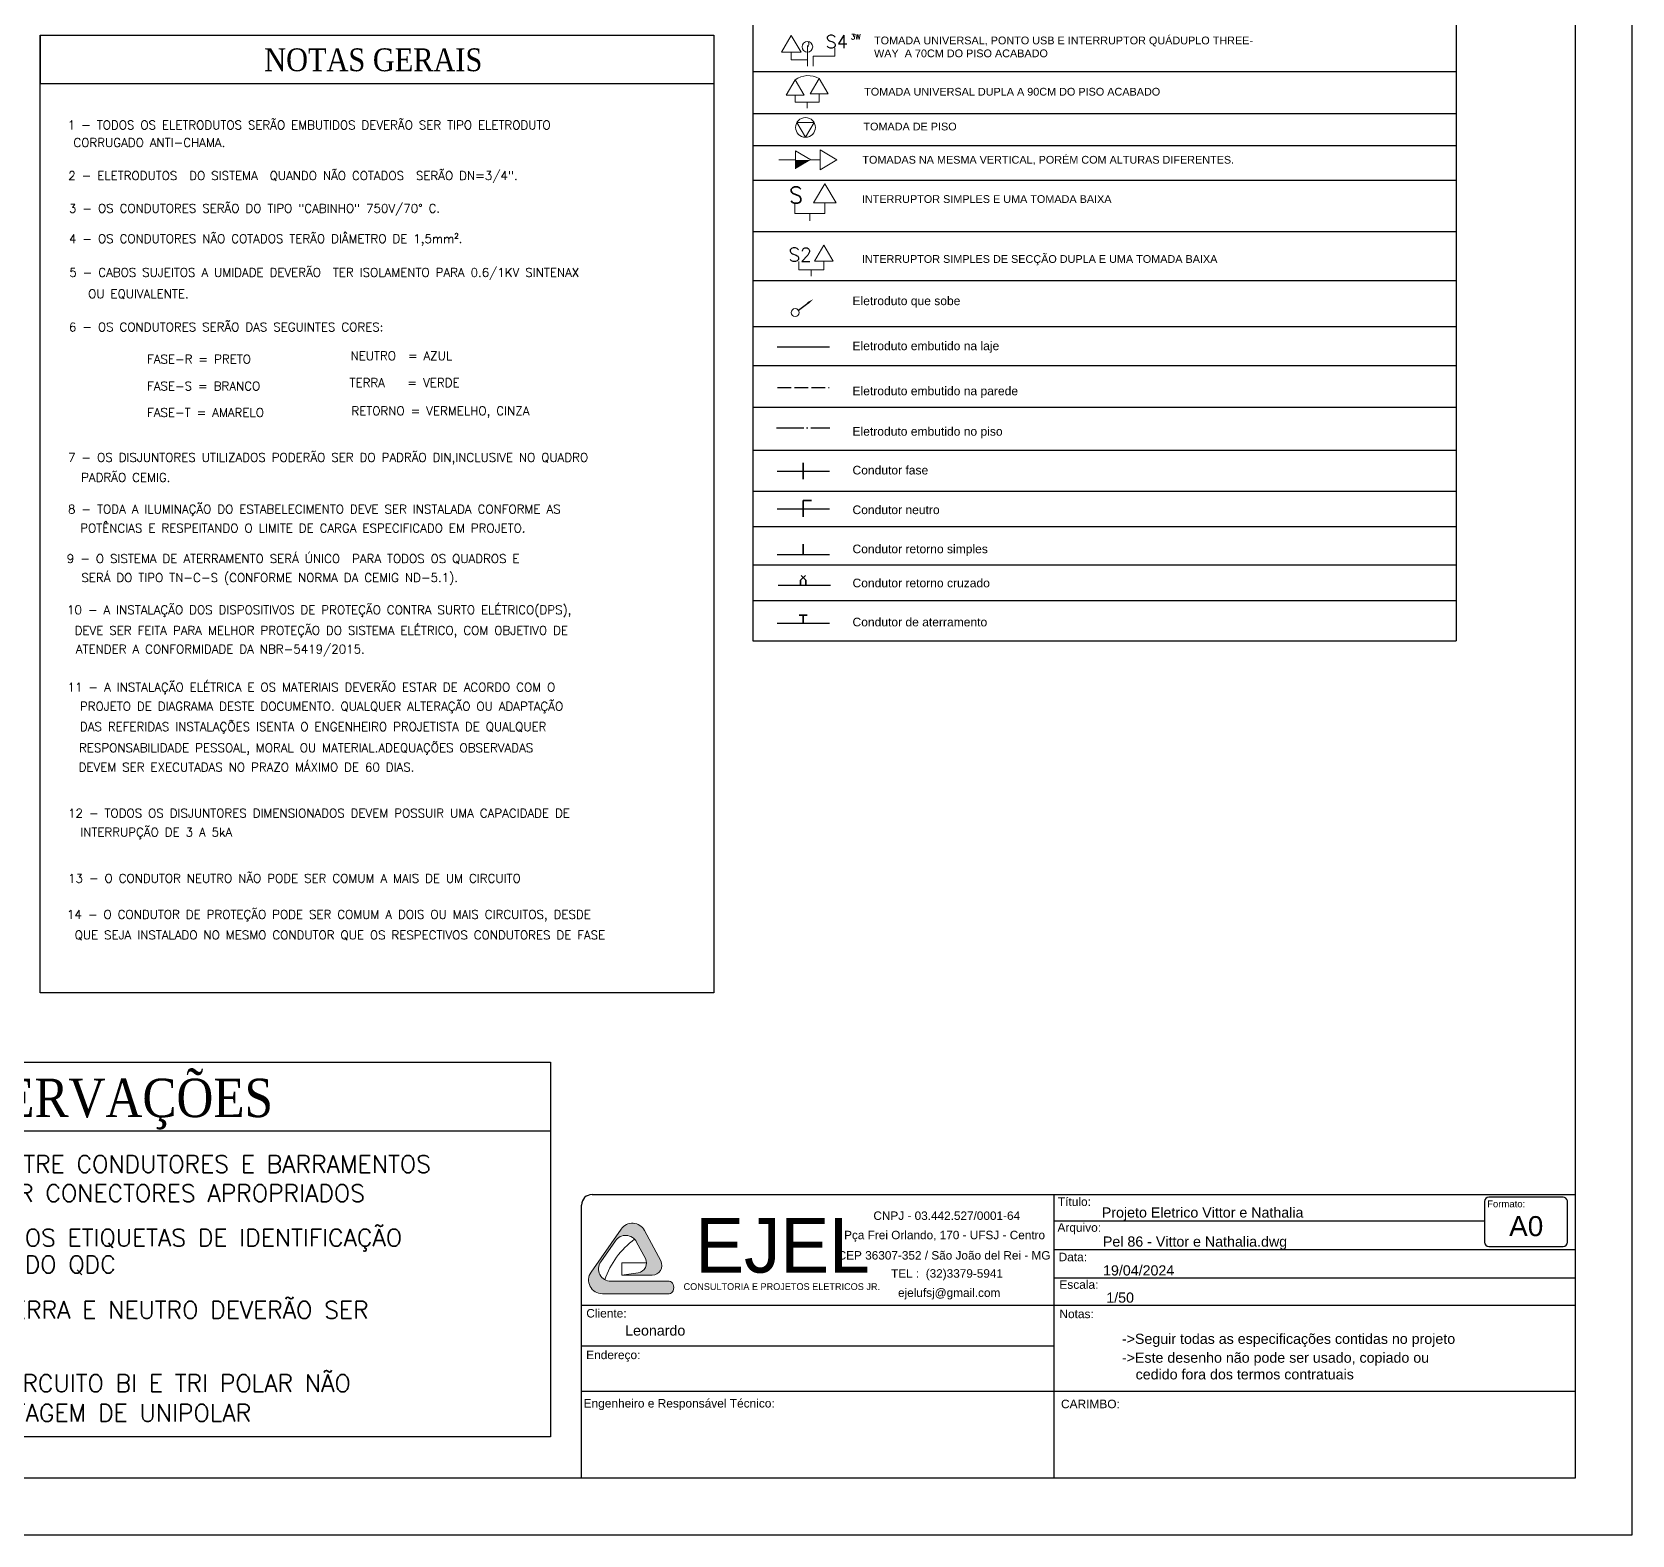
# Model space of a CAD drawing. Header units: millimetres. Extents: x 20625 to 81245, y 3427 to 18613.
# Drawn here: x 69130 to 70539, y 14408 to 15731 of the extents above; entities that cross this region are included whole.
import ezdxf

# ---------------------------------------------------------------- set-up
doc = ezdxf.new("R2010")
doc.units = ezdxf.units.MM
doc.linetypes.add('ACAD_ISO02W100', pattern=[15, 12, -3])
doc.linetypes.add('ACAD_ISO04W100', pattern=[30, 24, -3, 0, -3])
doc.layers.add('ARQ-4-TXT-02', color=1, linetype='Continuous')
doc.layers.add('P02', color=2, linetype='Continuous')
for name, color, linetype, lineweight in [('EJEL05130C', 130, 'Continuous', 30), ('EJEL0550C', 50, 'Continuous', 35), ('EJEL0580C', 80, 'Continuous', 9), ('EJEL0910C', 10, 'Continuous', 9), ('EJEL25170C', 170, 'Continuous', 25), ('EJEL25170T', 170, 'ACAD_ISO02W100', 25), ('EJEL25170TP', 10, 'ACAD_ISO04W100', 25), ('EJELFORMATO', 170, 'Continuous', 25)]:
    doc.layers.add(name, color=color, linetype=linetype, lineweight=lineweight)
doc.styles.add('AGEONE', font='')
doc.styles.add('AR', font='arial.ttf')
doc.styles.add('EST2', font='GARA.TTF')
doc.styles.add('ROMANS', font='romans.shx')
doc.styles.add('RSA', font='arial.ttf')
doc.styles.add('SR60', font='simplex', dxfattribs={"height": 0.15})
doc.styles.add('SR80', font='SIMPLEX', dxfattribs={"height": 0.1})
doc.styles.get("Standard").update_dxf_attribs({"font": 'arial.ttf'})
doc.styles.get('AGEONE').set_extended_font_data('Ageone')

# ---------------------------------------------------------------- blocks, each defined once
blk = doc.blocks.new('4 3w usb e tug baixa')
at = {"layer": 'EJEL0580C'}
for p, q in [((194996.2050805161, 52022.30764700047), (195007.1392543659, 52040.83706494982)), ((195007.1392543659, 52040.83706494982), (195018.0734282157, 52022.30764700047)), ((195024.9735369354, 52029.73325136337), (195024.9735369354, 52013.73008368124)), ((195055.4382312177, 52027.03871208368), (195055.4382312177, 52017.68999344212)), ((195007.1392543659, 52022.30764700047), (194996.2050805161, 52022.30764700047)), ((194996.2050805161, 52022.30764700047), (195018.0734282157, 52022.30764700047)), ((195007.1392543659, 52022.30764700047), (195007.1392543659, 52013.73008368124)), ((195007.1392543659, 52013.73008368124), (195024.9735369354, 52013.73008368124)), ((195024.9735369354, 52013.73008368124), (195024.9735369354, 52006.71894490354)), ((195031.2540347913, 52017.68999344212), (195055.4382312177, 52017.68999344212)), ((195031.2540347913, 52017.68999344212), (195031.2540347913, 52006.71894490354))]:
    blk.add_line(p, q, dxfattribs=at)
blk.add_circle((195024.9735369354, 52028.19880621735), 5.891159216873348, dxfattribs=at)
blk.add_arc((195023.0682550773, 52031.14438582579), 3.50806758603594, 302.8958990844781, 57.10410091552189, dxfattribs=at)
for s, height, style, p in [('S4', 14.38707085498316, 'SR80', (195045.0795561151, 52026.71238154376)), ('3W', 5.754828341993266, 'SR60', (195073.0230793059, 52036.38369733235))]:
    blk.add_text(s, height=height, dxfattribs=dict(at, style=style)).set_placement(p)
blk = doc.blocks.new('tomada de secção dupla baixa')
at = {"layer": 'EJEL0580C'}
for p, q in [((187307.1715349091, 48210.54638600871), (187317.1435014601, 48227.44521517852)), ((187317.1435014601, 48227.44521517852), (187327.1154680112, 48210.54638600871)), ((187333.7994923274, 48212.07853770826), (187343.7714588784, 48228.97736687807)), ((187343.7714588784, 48228.97736687807), (187353.7434254294, 48212.07853770826)), ((187307.1715349091, 48210.54638600871), (187327.1154680112, 48210.54638600871)), ((187317.1435014601, 48210.54638600871), (187317.1435014601, 48202.7298190667)), ((187317.1435014601, 48202.7298190667), (187343.7714588784, 48202.7298190667)), ((187343.7714588784, 48202.7298190667), (187330.4574801693, 48202.7298190667)), ((187330.4574801693, 48202.7298190667), (187330.4574801693, 48196.2502907147)), ((187343.7714588784, 48212.07853770826), (187333.7994923274, 48212.07853770826)), ((187333.7994923274, 48212.07853770826), (187353.7434254294, 48212.07853770826)), ((187343.7714588784, 48212.07853770826), (187343.7714588784, 48202.7298190667))]:
    blk.add_line(p, q, dxfattribs=at)
blk = doc.blocks.new('90cm')
at = {"layer": 'EJEL0580C'}
blk.add_arc((203038.3269215958, 58907.41658271745), 24.26367076587383, 59.95160621832892, 126.6346397546053, dxfattribs=at)
blk.add_blockref('tomada de secção dupla baixa', (15706.70504196052, 10699.44191669539), dxfattribs=at)
blk = doc.blocks.new('A$C10F97C74')
at = {"layer": 'EJEL0580C'}
for p, q in [((5.532288813243213, -9.582205306681772), (-5.532288813245032, 9.582205306681317)), ((-5.532288813245032, 9.582205306681317), (16.59686643973146, 9.582205306681317)), ((16.59686643973146, 9.582205306681317), (5.532288813243213, -9.582205306681772))]:
    blk.add_line(p, q, dxfattribs=at)
blk.add_circle((5.532288813243213, 3.194068435560439), 12.7762737422421, dxfattribs=at)
blk = doc.blocks.new('A$C358D43A7')
at = {"layer": 'EJEL0580C'}
for p, q in [((0, 0), (-15.87089360068967, 0)), ((0, 0), (0, 16.92895317406965)), ((0, 16.92895317406965), (0, -16.92895317406965)), ((0, 16.92895317406965), (28.68837217301916, 0)), ((28.68837217301916, 0), (0, -16.92895317406965))]:
    blk.add_line(p, q, dxfattribs=at)
blk = doc.blocks.new('S tomada')
at = {"layer": 'EJEL0580C'}
for p, q in [((192836.0948217084, 52579.88700463437), (192809.4668642901, 52579.88700463437)), ((192809.4668642901, 52579.88700463437), (192822.7808429993, 52579.88700463437)), ((192809.4668642901, 52570.5382859928), (192809.4668642901, 52579.88700463437)), ((192822.7808429993, 52579.88700463437), (192822.7808429993, 52586.36653298637)), ((192836.0948217084, 52570.86511296535), (192836.0948217084, 52579.88700463434)), ((192819.4388308411, 52570.5382859928), (192799.4948977391, 52570.5382859928)), ((192809.4668642901, 52553.639456823), (192799.4948977391, 52570.5382859928)), ((192809.4668642901, 52570.5382859928), (192819.4388308411, 52570.5382859928)), ((192819.4388308411, 52570.5382859928), (192809.4668642901, 52553.639456823))]:
    blk.add_line(p, q, dxfattribs=at)
at = {"layer": 'EJEL0580C', "style": 'SR80'}
blk.add_text('S', height=14.38707085498316, rotation=180, dxfattribs=at).set_placement((192841.0690241011, 52570.86461653272))
blk = doc.blocks.new('A$C3D7A1D48')
at = {"layer": 'EJEL0580C'}
blk.add_line((6.634914741565808, 0), (-6.634914741567627, 0), dxfattribs=at)
at = {"layer": 'EJEL0580C', "style": 'SR80'}
blk.add_text('S2', height=21.16119146758717, rotation=270, dxfattribs=at).set_placement((6.635644918411344, 16.0501649037908))
blk = doc.blocks.new('interruptor e tomada baixa')
at = {"layer": 'EJEL0580C'}
for p, q in [((185702.3136069795, 52790.41133071709), (185712.2855735305, 52807.3101598869)), ((185712.2855735305, 52807.3101598869), (185722.2575400815, 52790.41133071709)), ((185685.6576161123, 52781.06261207553), (185712.2855735305, 52781.06261207553)), ((185712.2855735305, 52781.06261207553), (185698.9715948214, 52781.06261207553)), ((185698.9715948214, 52781.06261207553), (185698.9715948214, 52774.58308372353)), ((185712.2855735305, 52790.41133071709), (185702.3136069795, 52790.41133071709)), ((185702.3136069795, 52790.41133071709), (185722.2575400815, 52790.41133071709)), ((185712.2855735305, 52790.41133071709), (185712.2855735305, 52781.06261207553))]:
    blk.add_line(p, q, dxfattribs=at)
at = {"layer": 'EJEL0580C', "xscale": 0.67988, "yscale": 0.67988, "zscale": 0.67988, "rotation": 90}
blk.add_blockref('A$C3D7A1D48', (185685.6576161123, 52785.57355791004), dxfattribs=at)

msp = doc.modelspace()

# ---------------------------------------------------------------- hatches: boundary and pattern name
at = {"layer": 'EJEL0580C'}
h = msp.add_hatch(color=256, dxfattribs=at)
h.dxf.hatch_style = 1
h.paths.add_polyline_path([(69802.62654878135, 15618.63225055316), (69802.62654878135, 15610.70056018197), (69816.06785746655, 15618.63225055316)])
at = {"layer": 'EJEL0910C'}
h = msp.add_hatch(color=256, dxfattribs=at)
h.dxf.hatch_style = 1
edge = h.paths.add_edge_path()
edge.add_arc((69662.81728520457, 14647.20768078228), 8.522312406961506, -81.4230188051423, 28.01405766307471, ccw=False)
edge.add_line((69664.0882866388, 14638.78067869873), (69649.71479508116, 14636.61279880485))
edge.add_line((69649.71479508118, 14636.61279880485), (69676.3314250453, 14636.61279880485))
edge.add_arc((69676.3314250453, 14645.1351112118), 8.52231240695948, 270, 388.0140576630612)
edge.add_line((69683.85519839294, 14649.13794063315), (69669.60318994819, 14675.92621212763))
edge.add_arc((69658.8549423089, 14670.20788438287), 12.17473200994251, 28.01405766304059, 145.1095997923543)
edge.add_line((69648.86864605994, 14677.1719339766), (69622.47667039972, 14639.32641263319))
edge.add_arc((69632.46296664854, 14632.36236303946), 12.17473200994151, 145.1095997923455, 269.9862535994334)
edge.add_line((69632.46004568756, 14620.18763137992), (69691.347770058, 14620.17350303971))
edge.add_ellipse((69691.34918903752, 14625.67066511963), major_axis=(0.001418979510487422, 5.497162079938766), ratio=0.7056061408771385, start_angle=180, end_angle=360.0417428966182)
edge.add_line((69691.3477820904, 14631.16782647013), (69640.0076355073, 14631.15573133676))
edge.add_arc((69640.00480711613, 14642.11298978066), 10.95725880895074, 145.1095997923734, 270.0147897280216, ccw=False)
edge.add_line((69631.01714049227, 14648.38063441502), (69643.93036615971, 14666.89792027112))
edge.add_arc((69652.91803278372, 14660.63027563677), 10.95725880894395, 28.01405766305561, 145.109599792388, ccw=False)
edge.add_line((69662.59145565907, 14665.77677060706), (69670.34105855224, 14651.21051020361))

# ---------------------------------------------------------------- linework, layer by layer
at = {"layer": 'EJEL05130C'}
for p, q in [((69137.42962107691, 15728.40366507404), (69137.42048989645, 15697.96548476558)), ((69137.42962107691, 14885.14611406316), (69137.42962107691, 15728.40366507404)), ((69137.42962107691, 15728.40366507404), (69730.66479324207, 15728.40366507404)), ((69730.66479324207, 15728.40366507404), (69730.66479324207, 14885.14611406316)), ((69137.42048989645, 15697.96548476558), (69137.42048989645, 15685.79021209434)), ((69137.42048989645, 15685.79021209434), (69730.66479324207, 15685.79021209434)), ((69730.66479324207, 14885.14611406316), (69137.42962107691, 14885.14611406316)), ((68812.78498483961, 14824.10395572254), (69586.85840536666, 14824.10395572254)), ((69586.85840536666, 14824.10395572254), (69586.85840536666, 14494.19441765518)), ((68812.78498483961, 14763.62395572253), (69586.85840536666, 14763.62395572253)), ((69586.85840536666, 14494.19441765518), (68812.78498483961, 14494.19441765518))]:
    msp.add_line(p, q, dxfattribs=at)
at = {"layer": 'EJEL0550C'}
for p, q in [((69809.30075397463, 15351.7772341762), (69809.30075397463, 15337.39016332201)), ((69809.30075397463, 15318.58873283265), (69809.30075397463, 15304.20166197799)), ((69809.30075397463, 15318.58873283265), (69816.4942894022, 15318.58873283265)), ((69809.30075397463, 15271.09054987559), (69809.30075397463, 15280.26941812046)), ((69812.89752168935, 15217.77708205675), (69805.70398626178, 15217.77708205675)), ((69809.30075397463, 15210.58354662965), (69809.30075397463, 15217.77708205675))]:
    msp.add_line(p, q, dxfattribs=at)
at = {"layer": 'EJEL0550C', "ltscale": 0.015}
for p, q in [((69807.0525036266, 15248.41292185338), (69811.24986114334, 15252.61027936918)), ((69807.0525036266, 15244.21556433757), (69807.0525036266, 15248.41292185338)), ((69811.54900432406, 15248.41292185338), (69807.35164680732, 15252.61027936918)), ((69811.54900432406, 15244.21556433757), (69811.54900432406, 15248.41292185338))]:
    msp.add_line(p, q, dxfattribs=at)
at = {"layer": 'EJEL0580C'}
for p, q in [((69802.62654878138, 15626.56394092443), (69802.62654878138, 15610.70056018203)), ((69802.62654878138, 15626.56394092443), (69816.06785746658, 15618.63225055319)), ((69795.19058905836, 15618.63225055316), (69787.84111717358, 15618.63225055313)), ((69802.62654878135, 15618.63225055316), (69795.19058905836, 15618.63225055316))]:
    msp.add_line(p, q, dxfattribs=at)
at = {"layer": 'EJEL0580C', "linetype": 'ByBlock', "lineweight": -2}
msp.add_line((69805.0238721575, 15486.1479393401), (69813.38793027565, 15492.52209871065), dxfattribs=at)
at = {"layer": 'EJEL0580C'}
msp.add_circle((69802.18406042251, 15484.12602628169), 3.486066996758267, dxfattribs=at)
msp.add_solid([(69812.80656208652, 15493.2849596681), (69817.96736796183, 15495.81914592077), (69813.96929846512, 15491.75923775276)], dxfattribs=at)
at = {"layer": 'EJEL0910C'}
for p, q in [((69622.47667039972, 14639.32641263321, 836659.2000000005), (69648.86864605994, 14677.1719339766, 836659.2000000005)), ((69631.01714049227, 14648.38063441502, 836659.2000000005), (69643.93036615971, 14666.89792027113, 836659.2000000005)), ((69669.60318994819, 14675.92621212765, 836659.2000000005), (69683.85519839294, 14649.13794063317, 836659.2000000005)), ((69662.59145565907, 14665.77677060706, 836659.2000000005), (69670.34105855222, 14651.21051020363, 836659.2000000005)), ((69671.33188982226, 14647.57005761379, 836659.2000000005), (69649.71479508118, 14647.57005761379, 836659.2000000005)), ((69649.71479508118, 14636.61279880485, 836659.2000000005), (69649.71479508118, 14647.57005761379, 836659.2000000005)), ((69649.71479508118, 14636.61279880485, 836659.2000000005), (69664.0882866388, 14638.78067869873, 836659.2000000005)), ((69691.3477820904, 14631.16782647013, 836659.2000000005), (69640.00763550744, 14631.15573133674, 836659.2000000005)), ((69676.3314250453, 14636.61279880485, 836659.2000000005), (69649.71479508118, 14636.61279880485, 836659.2000000005)), ((69676.3314250453, 14636.61279880485, 836659.2000000005), (69649.71479508118, 14636.61279880485, 836659.2000000005)), ((69691.34777005784, 14620.17350303971, 836659.2000000005), (69632.4600456874, 14620.18763137992, 836659.2000000005))]:
    msp.add_line(p, q, dxfattribs=at)
for centre, radius, start, end in [((69658.8549423089, 14670.20788438285, 836659.2000000005), 12.17473200994454, 28.01405766338032, 145.1095997927499), ((69704.13386723399, 14608.84246309093, 836659.2000000005), 73.48339474646897, 126.1074537231311, 161.1486609978776), ((69652.91803278372, 14660.63027563677, 836659.2000000005), 10.95725880895008, 28.01405766338032, 145.1095997927499), ((69632.46296664854, 14632.36236303946, 836659.2000000005), 12.17473200994454, 145.1095997927499, 269.9862536004982), ((69640.00480711613, 14642.11298978066, 836659.2000000005), 10.95725880895008, 145.1095997927499, 270.0147897296896), ((69662.81728520457, 14647.20768078228, 836659.2000000005), 8.522312406961175, 278.5769811955117, 28.01405766338032), ((69676.3314250453, 14645.13511121182, 836659.2000000005), 8.522312406961175, 270, 28.01405766338032)]:
    msp.add_arc(centre, radius, start, end, dxfattribs=at)
msp.add_ellipse((69691.34918903692, 14625.67066512036, 836659.2000000005), major_axis=(0.001418979510487423, 5.497162079938766), ratio=0.7056061408771385, start_param=3.141592653589793, end_param=6.283913858164894, dxfattribs=at)
at = {"layer": 'EJEL25170C'}
for p, q in [((69786.25033473065, 15453.90329677433), (69832.35117322001, 15453.90329677433)), ((69786.25033473065, 15344.58369874864), (69832.35117322001, 15344.58369874864)), ((69786.25033473065, 15311.39519740509), (69832.35117322001, 15311.39519740509)), ((69786.25033473065, 15271.09054987559), (69832.35117322001, 15271.09054987559)), ((69787.28126994222, 15244.16779677711), (69833.38210843159, 15244.16779677711)), ((69786.25033473065, 15210.58354662965), (69832.35117322001, 15210.58354662965))]:
    msp.add_line(p, q, dxfattribs=at)
at = {"layer": 'EJEL25170T'}
msp.add_line((69786.58931138813, 15418.15888357263), (69832.012196563, 15418.15888357263), dxfattribs=at)
at = {"layer": 'EJEL25170TP'}
msp.add_line((69785.91135807363, 15382.76663544874), (69832.69014987703, 15382.76663544874), dxfattribs=at)
at = {"layer": 'EJELFORMATO'}
for p, q in [((69614.08785301792, 14457.60099619826, 836659.2000000005), (69614.08785301792, 14698.26156338845, 836659.2000000005)), ((69623.42728582773, 14707.60099619825, 836659.2000000005), (70489.0878530179, 14707.60099619825, 836659.2000000005)), ((70030.05407735801, 14707.51336675874, 836659.2000000005), (70030.05407735801, 14457.60099619826, 836659.2000000005)), ((70409.28458950066, 14701.42491990973, 836659.2000000005), (70409.28458950037, 14665.71814869072, 836659.2000000005)), ((70478.40789412824, 14705.19545600005, 836659.2000000005), (70413.05512559056, 14705.19545600005, 836659.2000000005)), ((70482.17843021725, 14665.71814869072, 836659.2000000005), (70482.17843021725, 14702.10318419798, 836659.2000000005)), ((70030.17493290323, 14684.32092243597, 836659.2000000005), (70409.28458950053, 14684.32092243327, 836659.2000000005)), ((70030.17493290323, 14659.32092243598, 836659.2000000005), (70489.0878530179, 14659.32092243598, 836659.2000000005)), ((70413.05512559056, 14661.94761260039, 836659.2000000005), (70478.40789412824, 14661.94761260039, 836659.2000000005)), ((70030.08317726364, 14634.32092243598, 836659.2000000005), (70489.0878530179, 14634.32092243598, 836659.2000000005)), ((70488.98283739231, 14609.73611672947, 836659.2000000005), (69614.08785301792, 14609.73611672947, 836659.2000000005)), ((69614.08785301792, 14574.4143538537, 836659.2000000005), (70030.07966102501, 14574.4143538537, 836659.2000000005)), ((69614.08785301792, 14534.32092243598, 836659.2000000005), (70488.95176718061, 14534.32092243598, 836659.2000000005))]:
    msp.add_line(p, q, dxfattribs=at)
at = {"layer": 'EJELFORMATO', "color": 7, "elevation": 836659.2000000005}
msp.add_lwpolyline([(64594.0878530179, 14407.7987298498), (70539.0878530179, 14407.7987298498), (70539.0878530179, 18612.7987298497), (64594.0878530179, 18612.7987298497)], close=True, dxfattribs=at)
at = {"layer": 'EJELFORMATO', "elevation": 836659.2000000005}
msp.add_lwpolyline([(70489.0878530179, 14457.7987298498), (64719.0878530179, 14457.7987298498), (64719.0878530179, 18562.79872984971), (70489.0878530179, 18562.79872984967)], close=True, dxfattribs=at)
at = {"layer": 'EJELFORMATO'}
for centre, radius, start, end in [((69623.42728582773, 14698.26156338845, 836659.2000000005), 9.339432809801801, 90, 180), ((70413.05512559056, 14701.42491990973, 836659.2000000005), 3.770536090141161, 90, 180), ((70478.37609647168, 14701.31176186553, 836659.2000000005), 3.883824303629299, 11.75773836387879, 89.53090260113522), ((70413.05512559056, 14665.71814869072, 836659.2000000005), 3.770536090141161, 180, 270), ((70478.40789412824, 14665.71814869072, 836659.2000000005), 3.770536090141161, 270, 0)]:
    msp.add_arc(centre, radius, start, end, dxfattribs=at)
at = {"layer": 'P02'}
for p, q in [((69764.84592827616, 15783.43186096155), (69764.84592827533, 15195.02869300333)), ((70384.29540190884, 15783.43186095996), (70384.295401908, 15195.02869300172)), ((69764.84592827022, 15696.42988355294), (70384.29540189405, 15696.42988355134)), ((69764.84592827022, 15659.55648361181), (70384.29540189405, 15659.55648361021)), ((69764.84592827022, 15631.12664767791), (70384.29540189405, 15631.1266476763)), ((69764.84592827022, 15600.77345746761), (70384.29540189405, 15600.77345746601)), ((69764.84592827022, 15555.47629085573), (70384.29540189405, 15555.47629085413)), ((69764.84592827022, 15512.30776829196), (70384.29540189405, 15512.30776829036)), ((69764.84592826356, 15471.98396675818), (70384.29540188739, 15471.98396675658)), ((69764.84592826349, 15437.67368605357), (70384.29540188731, 15437.67368605197)), ((69764.84592826343, 15400.99721890725), (70384.29540188726, 15400.99721890565)), ((69764.84592826336, 15363.13761730438), (70384.29540188718, 15363.13761730278)), ((69764.84592826328, 15327.05267615064), (70384.29540188711, 15327.05267614904)), ((69764.84592826322, 15295.70019035173), (70384.29540188705, 15295.70019035013)), ((69764.84592826317, 15261.98151811109), (70384.295401887, 15261.98151810949)), ((69764.84592826311, 15230.52206692878), (70384.29540188693, 15230.52206692718)), ((69764.84592826304, 15195.02869300333), (70384.29540188686, 15195.02869300172))]:
    msp.add_line(p, q, dxfattribs=at)

# ---------------------------------------------------------------- block references
at = {"layer": 'EJEL0580C'}
for name, p, xscale, yscale, zscale in [('A$C10F97C74', (69807.5505225686, 15644.98147510886), 0.67988, 0.67988, 0.67988), ('A$C358D43A7', (69824.22132207514, 15618.63225055319), 0.5137369585917246, 0.5137369585917246, 0.5137369585917246), ('interruptor e tomada baixa', (-83901.26783643263, -28169.36682574134), 0.8277789730688578, 0.8277789730688578, 0.8277789730688578)]:
    msp.add_blockref(name, p, dxfattribs=dict(at, xscale=xscale, yscale=yscale, zscale=zscale))
at = {"layer": 'EJEL0580C', "rotation": 180}
msp.add_blockref('S tomada', (262637.8709821657, 68151.21965827227), dxfattribs=at)
at = {"layer": 'EJEL25170T', "color": 240, "true_color": 0xed1f24, "xscale": 0.7953988143290375, "yscale": 0.7953988143290375, "zscale": 0.7953988143290375}
for name, p in [('4 3w usb e tug baixa', (-85309.62981261457, -25664.9940185209)), ('90cm', (-91682.81212792602, -31181.36421488208))]:
    msp.add_blockref(name, p, dxfattribs=at)

# ---------------------------------------------------------------- texts
at = {"layer": 'ARQ-4-TXT-02', "style": 'RSA'}
for s, p in [('Eletroduto que sobe', (69852.7022879188, 15490.69903992055)), ('Eletroduto embutido na laje', (69852.7022879188, 15451.03154475357)), ('Eletroduto embutido na parede', (69852.7022879188, 15411.36404958712)), ('Eletroduto embutido no piso', (69852.7022879188, 15375.7655941913)), ('Condutor fase', (69852.7022879188, 15341.62924563287)), ('Condutor neutro', (69852.7022879188, 15306.70055326491)), ('Condutor retorno simples', (69852.7022879188, 15272.25732869136)), ('Condutor retorno cruzado', (69852.7022879188, 15242.25366235689)), ('Condutor de aterramento', (69852.7022879188, 15207.86511631008))]:
    msp.add_text(s, height=7.599025057859643, dxfattribs=at).set_placement(p)
at = {"layer": 'ARQ-4-TXT-02', "char_height": 6.825, "style": 'RSA'}
for s, width, insert, attachment_point in [('TOMADA UNIVERSAL, PONTO USB E INTERRUPTOR QUÁDUPLO THREE- WAY  A 70CM DO PISO ACABADO ', 342.8014702736109, (69871.66141165028, 15708.87269387789), 7), ('TOMADA UNIVERSAL DUPLA A 90CM DO PISO ACABADO ', 460.7879721492645, (69862.99782713427, 15682.03411717396), 1), ('TOMADA DE PISO', 405.0888669924461, (69862.31964005486, 15651.38233553145), 1), ('TOMADAS NA MESMA VERTICAL, PORÉM COM ALTURAS DIFERENTES.', 405.0888669924461, (69861.38099360387, 15622.10508752095), 1), ('INTERRUPTOR SIMPLES E UMA TOMADA BAIXA', 405.0888669924461, (69860.94443627089, 15587.52516597293), 1), ('INTERRUPTOR SIMPLES DE SECÇÃO DUPLA E UMA TOMADA BAIXA', 405.0888669924461, (69860.94443627089, 15534.74245428857), 1)]:
    msp.add_mtext_dynamic_manual_height_columns(s, width=width, gutter_width=37.5, heights=[35.20661853687554], dxfattribs=dict(at, insert=insert, attachment_point=attachment_point))
at = {"layer": 'EJEL05130C'}
for s, height, style, p in [('NOTAS GERAIS', 20.08738852313959, 'EST2', (69334.70287948432, 15696.70737358752)), ('1 - TODOS OS ELETRODUTOS SERÃO EMBUTIDOS DEVERÃO SER TIPO ELETRODUTO ', 7.649480313884443, 'ROMANS', (69161.67683860585, 15645.48997900926)), ('CORRUGADO ANTI-CHAMA.', 7.649480313884443, 'ROMANS', (69166.67808591254, 15630.00412410683)), ('2 - ELETRODUTOS  DO SISTEMA  QUANDO NÃO COTADOS  SERÃO DN=3/4".', 7.649480313884443, 'ROMANS', (69162.09035518933, 15600.93267186189)), ('3 - OS CONDUTORES SERÃO DO TIPO "CABINHO" 750V/70%%D C.', 7.649480313884443, 'ROMANS', (69162.73204366473, 15572.07536609929)), ('4 - OS CONDUTORES NÃO COTADOS TERÃO DIÂMETRO DE 1,5mm². ', 7.649480313884443, 'ROMANS', (69162.73204366473, 15545.36614506592)), ('5 - CABOS SUJEITOS A UMIDADE DEVERÃO  TER ISOLAMENTO PARA 0.6/1KV SINTENAX', 7.649480313884443, 'ROMANS', (69162.9825289064, 15515.6816235385)), (' OU EQUIVALENTE.', 7.649480313884443, 'ROMANS', (69174.4143747297, 15496.85194898347)), ('6 - OS CONDUTORES SERÃO DAS SEGUINTES CORES:', 7.649480313884443, 'ROMANS', (69162.66418986963, 15467.60142874637)), ('FASE-R = PRETO', 7.649480313884443, 'ROMANS', (69231.50842172481, 15439.31803325226)), ('NEUTRO  = AZUL ', 7.649480313884443, 'ROMANS', (69410.68996111119, 15442.30238109829)), ('FASE-S = BRANCO', 7.649480313884443, 'ROMANS', (69231.50842172481, 15415.63983120313)), ('TERRA   = VERDE', 7.649480313884443, 'ROMANS', (69409.86820886945, 15418.62417906554)), ('FASE-T = AMARELO', 7.649480313884443, 'ROMANS', (69231.50842172481, 15392.31241163121)), ('RETORNO = VERMELHO, CINZA', 7.649480313884443, 'ROMANS', (69411.4672706553, 15393.76203981007)), ('7 - OS DISJUNTORES UTILIZADOS PODERÃO SER DO PADRÃO DIN,INCLUSIVE NO QUADRO', 7.649480313884443, 'ROMANS', (69161.93846647267, 15352.7937838243)), (' PADRÃO CEMIG.', 7.649480313884443, 'ROMANS', (69168.22395042838, 15335.17361740071)), ('8 - TODA A ILUMINAÇÃO DO ESTABELECIMENTO DEVE SER INSTALADA CONFORME AS ', 7.649480313884443, 'ROMANS', (69161.93846647267, 15307.26873775029)), ('POTÊNCIAS E RESPEITANDO O LIMITE DE CARGA ESPECIFICADO EM PROJETO.', 7.649480313884443, 'ROMANS', (69172.67572730231, 15290.54031964163)), ('9 - O SISTEMA DE ATERRAMENTO SERÁ ÚNICO  PARA TODOS OS QUADROS E', 7.649480313884443, 'ROMANS', (69160.86524918852, 15263.66978972854)), ('SERÁ DO TIPO TN-C-S (CONFORME NORMA DA CEMIG ND-5.1). ', 7.649480313884443, 'ROMANS', (69173.66878177134, 15246.94137163622)), ('10 - A INSTALAÇÃO DOS DISPOSITIVOS DE PROTEÇÃO CONTRA SURTO ELÉTRICO(DPS), ', 7.649480313884443, 'ROMANS', (69161.03301911648, 15218.54892870728)), (' DEVE SER FEITA PARA MELHOR PROTEÇÃO DO SISTEMA ELÉTRICO, COM OBJETIVO DE ', 7.649480313884443, 'ROMANS', (69162.51733008321, 15200.47220081938)), ('ATENDER A CONFORMIDADE DA NBR-5419/2015. ', 7.649480313884443, 'ROMANS', (69168.82990600252, 15183.99848163732)), ('11 - A INSTALAÇÃO ELÉTRICA E OS MATERIAIS DEVERÃO ESTAR DE ACORDO COM O ', 7.649480313884443, 'ROMANS', (69161.50777742024, 15150.4561435765)), ('PROJETO DE DIAGRAMA DESTE DOCUMENTO. QUALQUER ALTERAÇÃO OU ADAPTAÇÃO', 7.649480313884443, 'ROMANS', (69172.40223818684, 15133.68278129641)), ('DAS REFERIDAS INSTALAÇÕES ISENTA O ENGENHEIRO PROJETISTA DE QUALQUER ', 7.649480313884443, 'ROMANS', (69172.40223818684, 15115.72860700425)), ('RESPONSABILIDADE PESSOAL, MORAL OU MATERIAL.ADEQUAÇÕES OBSERVADAS ', 7.649480313884443, 'ROMANS', (69171.5824985373, 15097.09509891744)), ('DEVEM SER EXECUTADAS NO PRAZO MÁXIMO DE 60 DIAS.', 7.649480313884443, 'ROMANS', (69171.27931333966, 15080.0326455678)), ('12 - TODOS OS DISJUNTORES DIMENSIONADOS DEVEM POSSUIR UMA CAPACIDADE DE ', 7.649480313884443, 'ROMANS', (69161.93846647267, 15039.53233083467)), ('INTERRUPÇÃO DE 3 A 5kA', 7.649480313884443, 'ROMANS', (69172.67572730231, 15022.803912726)), ('13 - O CONDUTOR NEUTRO NÃO PODE SER COMUM A MAIS DE UM CIRCUITO ', 7.649480313884443, 'ROMANS', (69161.93846647267, 14982.15914442066)), ('14 - O CONDUTOR DE PROTEÇÃO PODE SER COMUM A DOIS OU MAIS CIRCUITOS, DESDE ', 7.649480313884443, 'ROMANS', (69161.03301911648, 14950.39917524153)), (' QUE SEJA INSTALADO NO MESMO CONDUTOR QUE OS RESPECTIVOS CONDUTORES DE FASE', 7.649480313884443, 'ROMANS', (69162.51733008321, 14932.32244735363)), ('OBSERVAÇÕES', 33.86517119999999, 'EST2', (69017.39087422597, 14775.75646638329)), ('1- TODAS AS LIGAÇÕES ENTRE CONDUTORES E BARRAMENTOS', 15.19934976, 'ROMANS', (68841.13907357547, 14726.78799524123, -5815697.209134104)), (' DEVERÃO SER FEITAS POR CONECTORES APROPRIADOS', 15.19934976, 'ROMANS', (68854.76555391906, 14701.17842421461, -5815697.209134104)), ('2- DEVERÃO SER COLOCADOS ETIQUETAS DE IDENTIFICAÇÃO', 15.19934976, 'ROMANS', (68841.13907357547, 14662.0276772409, -5815697.209134104)), ('EM TODOS DISJUNTORES DO QDC', 15.19934976, 'ROMANS', (68863.87936369171, 14638.45533982543, -5815697.209134104)), ('3- OS CONDUTORES DE TERRA E NEUTRO DEVERÃO SER', 15.19934976, 'ROMANS', (68842.93053836966, 14598.37443643636, -5815697.209134104)), ('4- OS DISJUNTORES DE CIRCUITO BI E TRI POLAR NÃO', 15.19934976, 'ROMANS', (68842.93053836966, 14533.84257421875, -5815697.209134104)), ('PODERÃO SER POR MONTAGEM DE UNIPOLAR', 15.19934976, 'ROMANS', (68864.01731206276, 14507.6592009279, -5815697.209134104))]:
    msp.add_text(s, height=height, dxfattribs=dict(at, style=style)).set_placement(p)
at = {"layer": 'EJEL0550C'}
for s, height, p in [('Título:', 7.499999999999825, (70033.5406376658, 14697.48949276936, 836659.2000000005)), ('Formato:', 5.999999999999861, (70411.55316287746, 14696.37682868791, 836659.2000000005)), ('Arquivo:', 7.499999999999825, (70033.16174064841, 14674.8005382447, 836659.2000000005)), ('Data:', 7.499999999999825, (70034.20289920623, 14648.82958945991, 836659.2000000005)), ('Escala:', 7.499999999999825, (70034.88471378798, 14624.58037293758, 836659.2000000005)), ('Cliente:', 7.499999999999825, (69618.26997661986, 14599.29140702472, 836659.2000000005)), ('Notas:', 7.499999999999825, (70034.86877818554, 14598.73387637985, 836659.2000000005)), ('Endereço:', 7.499999999999825, (69618.18195652239, 14562.64416812181, 836659.2000000005)), ('Engenheiro e Responsável Técnico:', 7.499999999999825, (69615.92795112863, 14520.02178591125, 836659.2000000005)), ('CARIMBO:', 7.499999999999825, (70036.2988628317, 14519.43555883547, 836659.2000000005))]:
    msp.add_text(s, height=height, dxfattribs=at).set_placement(p)
at = {"layer": 'EJEL0910C'}
for s, p in [('Projeto Eletrico Vittor e Nathalia ', (70072.24722264416, 14687.30289906176, 836659.2000000005)), ('Pel 86 - Vittor e Nathalia.dwg', (70073.19389034549, 14661.69639516303, 836659.2000000005)), ('19/04/2024', (70073.33831866801, 14636.2979170972, 836659.2000000005)), ('1/50', (70076.18839522582, 14612.36512781035, 836659.2000000005)), ('Leonardo', (69652.51372417255, 14583.37673311604, 836659.2000000005)), ('->Seguir todas as especificações contidas no projeto', (70089.92626450119, 14576.06669073786, 836659.2000000005)), ('->Este desenho não pode ser usado, copiado ou', (70089.92626450119, 14559.4650340987, 836659.2000000005)), ('    cedido fora dos termos contratuais', (70088.12735190461, 14544.8010506824, 836659.2000000005))]:
    msp.add_text(s, height=8.965787222641456, dxfattribs=at).set_placement(p)
for s, height, style, p in [('EJEL', 48.04040216262554, 'AGEONE', (69714.29332189893, 14638.80271637709, 836659.2000000005)), ('CNPJ - 03.442.527/0001-64', 7.425507176296205, 'AR', (69871.10661143022, 14685.23885149597, 836659.2000000005)), ('A0', 17.63410218702056, 'AR', (70430.85832363102, 14670.94894587617, 836659.2000000005)), ('Pça Frei Orlando, 170 - UFSJ - Centro', 7.425507176296205, 'AR', (69845.3075258193, 14668.2257967919, 836659.2000000005)), ('CEP 36307-352 / São João del Rei - MG', 7.425507176296205, 'AR', (69839.6584069104, 14650.32612446944, 836659.2000000005)), ('TEL :  (32)3379-5941', 7.425507176296205, 'AR', (69886.62463700055, 14634.38224356496, 836659.2000000005)), ('CONSULTORIA E PROJETOS ELETRICOS JR.', 5.999999999999861, 'AGEONE', (69703.95212039142, 14623.50607646216, 836659.2000000005)), ('ejelufsj@gmail.com', 7.425507176296205, 'AR', (69892.76974354981, 14617.43358712325, 836659.2000000005))]:
    msp.add_text(s, height=height, dxfattribs=dict(at, style=style)).set_placement(p)

doc.saveas('drawing.dxf')
